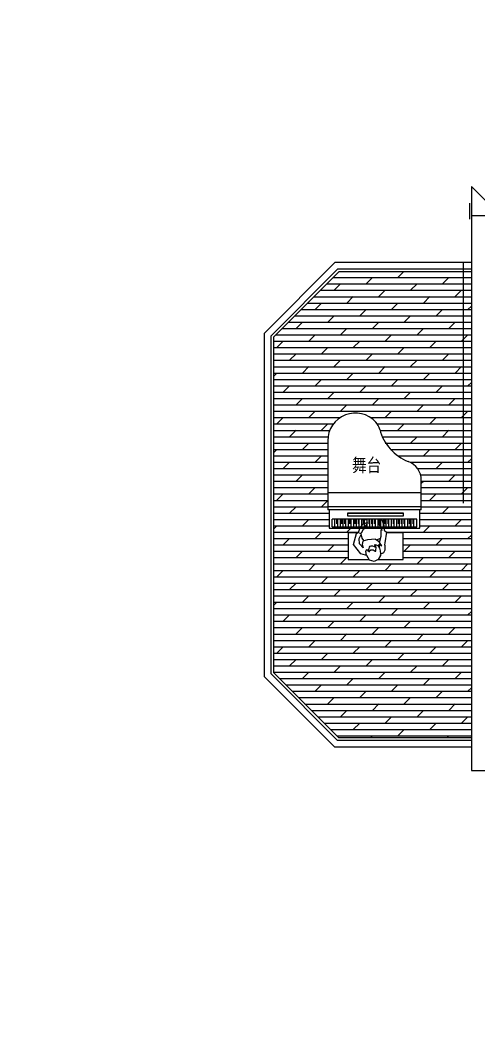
# Model space of a CAD drawing. Header units: millimetres. Extents: x 2680932 to 6187768, y 127588 to 383208.
# Drawn here: x 2916319 to 2923169, y 176905 to 191841 of the extents above; entities that cross this region are included whole.
import ezdxf

# ---------------------------------------------------------------- set-up
doc = ezdxf.new("R2010")
doc.units = ezdxf.units.MM
doc.header["$LTSCALE"] = 20
for name, color, linetype in [('CURTWALL', 4, 'Continuous'), ('WALL', 3, 'Continuous'), ('家具', 3, 'Continuous'), ('标注', 6, 'Continuous'), ('装饰一', 201, 'Continuous'), ('门窗', 73, 'Continuous')]:
    doc.layers.add(name, color=color, linetype=linetype)
doc.styles.get("Standard").update_dxf_attribs({"font": '', "width": 0.8})
doc.styles.get('Standard').set_extended_font_data('YouYuan')

# ---------------------------------------------------------------- blocks, each defined once
blk = doc.blocks.new('22456')
at = {"layer": '家具', "color": 36}
for p, q in [((2379649, 72906), (2378249, 72906)), ((2379649, 72699), (2378249, 72699)), ((2378548, 72607), (2379376, 72607)), ((2378548, 72561), (2378548, 72607)), ((2379376, 72607), (2379376, 72561)), ((2379580, 72515), (2378318, 72515)), ((2378318, 72400), (2378318, 72515)), ((2378358, 72400), (2378358, 72515)), ((2378381, 72515), (2378381, 72446)), ((2378398, 72400), (2378398, 72515)), ((2378438, 72400), (2378438, 72515)), ((2378456, 72515), (2378456, 72446)), ((2378479, 72400), (2378479, 72515)), ((2378502, 72515), (2378502, 72446)), ((2378519, 72400), (2378519, 72515)), ((2379376, 72561), (2378548, 72561)), ((2378559, 72400), (2378559, 72515)), ((2378576, 72515), (2378576, 72446)), ((2378599, 72400), (2378599, 72515)), ((2378640, 72400), (2378640, 72515)), ((2378657, 72515), (2378657, 72446)), ((2378680, 72400), (2378680, 72515)), ((2378703, 72515), (2378703, 72446)), ((2378720, 72400), (2378720, 72515)), ((2378760, 72400), (2378760, 72515)), ((2378774, 72439), (2378840, 72462)), ((2378778, 72515), (2378778, 72446)), ((2378801, 72400), (2378801, 72515)), ((2378840, 72462), (2378836, 72440)), ((2378841, 72400), (2378841, 72515)), ((2378864, 72515), (2378864, 72446)), ((2378881, 72400), (2378881, 72515)), ((2378904, 72515), (2378904, 72446)), ((2378921, 72400), (2378921, 72515)), ((2378944, 72515), (2378944, 72446)), ((2378962, 72400), (2378962, 72515)), ((2379002, 72400), (2379002, 72515)), ((2379009, 72455), (2379015, 72467)), ((2379064, 72351), (2379009, 72455)), ((2379015, 72467), (2379032, 72438)), ((2379019, 72515), (2379019, 72446)), ((2379032, 72438), (2379040, 72503)), ((2379040, 72503), (2379057, 72503)), ((2379042, 72400), (2379042, 72515)), ((2379057, 72503), (2379086, 72424)), ((2379082, 72400), (2379082, 72515)), ((2379100, 72515), (2379100, 72446)), ((2379123, 72400), (2379123, 72515)), ((2379146, 72515), (2379146, 72446)), ((2379163, 72400), (2379163, 72515)), ((2379203, 72400), (2379203, 72515)), ((2379226, 72515), (2379226, 72446)), ((2379243, 72400), (2379243, 72515)), ((2379284, 72400), (2379284, 72515)), ((2379301, 72515), (2379301, 72446)), ((2379324, 72400), (2379324, 72515)), ((2379347, 72515), (2379347, 72446)), ((2379364, 72400), (2379364, 72515)), ((2379387, 72515), (2379387, 72446)), ((2379404, 72400), (2379404, 72515)), ((2379445, 72400), (2379445, 72515)), ((2379468, 72515), (2379468, 72446)), ((2379485, 72400), (2379485, 72515)), ((2379499, 72400), (2379499, 72515)), ((2379522, 72515), (2379522, 72446)), ((2379539, 72400), (2379539, 72515)), ((2379580, 72400), (2379580, 72515)), ((2378318, 72400), (2379580, 72400)), ((2378635, 72136), (2378681, 72299)), ((2378681, 72299), (2378710, 72312)), ((2378710, 72312), (2378729, 72375)), ((2378721, 72223), (2378753, 72293)), ((2378753, 72293), (2378725, 72303)), ((2378729, 72375), (2378774, 72439)), ((2378780, 72357), (2378750, 72302)), ((2378833, 72395), (2378780, 72357)), ((2378836, 72440), (2378799, 72395)), ((2378799, 72395), (2378827, 72400)), ((2378827, 72400), (2378833, 72395)), ((2379047, 72260), (2379049, 72354)), ((2379049, 72354), (2379064, 72351)), ((2379086, 72424), (2379095, 72348)), ((2379095, 72348), (2379126, 72317)), ((2379126, 72317), (2379104, 72159)), ((2378724, 72143), (2378721, 72223)), ((2378763, 72227), (2378753, 72272)), ((2378790, 72195), (2378763, 72227)), ((2378776, 72184), (2378764, 72136)), ((2378844, 72203), (2378776, 72184)), ((2378964, 72212), (2378844, 72203)), ((2378964, 72212), (2379019, 72181)), ((2378992, 72207), (2379037, 72229)), ((2379025, 72164), (2379047, 72260)), ((2379056, 72116), (2379025, 72164)), ((2379104, 72159), (2379100, 72131)), ((2378746, 71997), (2378635, 72136)), ((2378781, 72087), (2378724, 72143)), ((2378814, 71977), (2378746, 71997)), ((2378764, 72136), (2378781, 72087)), ((2378819, 72029), (2378827, 72057)), ((2378828, 71973), (2378819, 72029)), ((2378827, 72057), (2378840, 72061)), ((2378840, 72061), (2378851, 72046)), ((2378851, 72046), (2378874, 72024)), ((2378858, 72049), (2378870, 72075)), ((2378870, 72075), (2378874, 72094)), ((2378874, 72094), (2378884, 72109)), ((2378874, 72024), (2378875, 72041)), ((2378875, 72041), (2378896, 72053)), ((2378884, 72109), (2378897, 72116)), ((2378896, 72053), (2378929, 72054)), ((2378897, 72116), (2378919, 72114)), ((2378919, 72114), (2378944, 72104)), ((2378929, 72054), (2378960, 72037)), ((2378944, 72104), (2378973, 72090)), ((2378950, 72127), (2378960, 72136)), ((2378961, 72121), (2378950, 72127)), ((2378960, 72136), (2378998, 72121)), ((2378960, 72037), (2378968, 72035)), ((2378971, 72107), (2378961, 72121)), ((2378968, 72035), (2378971, 72061)), ((2378972, 72080), (2378971, 72107)), ((2378971, 72061), (2378972, 72080)), ((2378998, 72121), (2379026, 72080)), ((2379017, 72139), (2379056, 72116)), ((2379025, 72102), (2379017, 72139)), ((2379026, 72080), (2379036, 72038)), ((2379084, 72009), (2379035, 71984)), ((2379036, 72038), (2379039, 71996)), ((2379103, 72052), (2379084, 72009)), ((2379100, 72131), (2379103, 72124)), ((2379103, 72124), (2379103, 72052)), ((2378834, 71968), (2378814, 71977)), ((2378874, 71901), (2378834, 71968)), ((2378945, 71881), (2378874, 71901)), ((2379002, 71910), (2378945, 71881)), ((2379038, 71972), (2379002, 71910)), ((2379035, 71984), (2379038, 71972))]:
    blk.add_line(p, q, dxfattribs=at)
at = {"layer": '标注', "color": 7, "lineweight": -3}
for p, q in [((2378249, 73688), (2378249, 72653)), ((2379649, 72653), (2379649, 73097)), ((2379649, 72653), (2378249, 72653)), ((2378272, 72653), (2378272, 72377)), ((2379626, 72377), (2379626, 72653)), ((2378272, 72377), (2379626, 72377)), ((2378556, 72308), (2378556, 71908)), ((2378702, 72308), (2378556, 72308)), ((2379376, 72308), (2379125, 72308)), ((2379376, 71908), (2379376, 72308)), ((2378556, 71908), (2378870, 71908)), ((2378999, 71908), (2379376, 71908))]:
    blk.add_line(p, q, dxfattribs=at)
for centre, radius, start, end in [((2378663, 73688), 414, 42.5316, 180), ((2378764, 73781), 276, 15.9055, 42.5316), ((2379695, 74019), 685, 193.6922, 249.3873), ((2379349, 73097), 300, 0, 69.3873)]:
    blk.add_arc(centre, radius, start, end, dxfattribs=at)

msp = doc.modelspace()

# ---------------------------------------------------------------- linework, layer by layer
at = {"layer": 'CURTWALL'}
for radius, end in [(24822.4, 171.91529), (24755.7, 171.91344), (24689, 171.9116), (24622.4, 171.90977)]:
    msp.add_arc((2941685.7, 155031.8), radius, 114.1566, end, dxfattribs=at)
at = {"layer": 'WALL'}
for p, q in [((2923068.6, 189351.3), (2923068.6, 184609.9)), ((2923510, 188909.9), (2923068.6, 189351.3)), ((2923368.6, 188909.9), (2923068.6, 188909.9)), ((2922948.6, 188209.9), (2922948.6, 184609.9)), ((2923068.6, 184609.9), (2923068.6, 180609.9)), ((2923068.6, 180609.9), (2923418.6, 180609.9))]:
    msp.add_line(p, q, dxfattribs=at)
at = {"layer": '家具', "color": 36}
for p, q in [((2923038.6, 189099.9), (2923038.6, 188859.9)), ((2920068.6, 187109.9), (2921068.6, 188109.9)), ((2923068.6, 188109.9), (2921068.6, 188109.9)), ((2921970.5, 187986.4), (2922054, 188069.9)), ((2921001.2, 187986), (2923068.6, 187986)), ((2921494.3, 187891.2), (2921589.5, 187986.4)), ((2922637.3, 187891.2), (2922732.5, 187986.4)), ((2920810.7, 187795.5), (2923068.6, 187795.5)), ((2920906, 187890.8), (2923068.6, 187890.8)), ((2921018, 187795.9), (2921113.3, 187891.2)), ((2921684.8, 187700.7), (2921780, 187795.9)), ((2922161, 187795.9), (2922256.3, 187891.2)), ((2922827.8, 187700.7), (2922923, 187795.9)), ((2920620.2, 187605), (2923068.6, 187605)), ((2920715.5, 187700.3), (2923068.6, 187700.3)), ((2920732.3, 187510.2), (2920827.5, 187605.4)), ((2921208.5, 187605.4), (2921303.8, 187700.7)), ((2921875.3, 187510.2), (2921970.5, 187605.4)), ((2922351.5, 187605.4), (2922446.8, 187700.7)), ((2920525, 187509.8), (2923068.6, 187509.8)), ((2921399, 187414.9), (2921494.3, 187510.2)), ((2922542, 187414.9), (2922637.3, 187510.2)), ((2923018.3, 187510.2), (2923068.6, 187560.5)), ((2920334.5, 187319.3), (2923068.6, 187319.3)), ((2920429.7, 187414.5), (2923068.6, 187414.5)), ((2920446.5, 187224.4), (2920541.8, 187319.7)), ((2920922.8, 187319.7), (2921018, 187414.9)), ((2921589.5, 187224.4), (2921684.8, 187319.7)), ((2922065.8, 187319.7), (2922161, 187414.9)), ((2922732.5, 187224.4), (2922827.8, 187319.7)), ((2920239.2, 187224), (2923068.6, 187224)), ((2921113.3, 187129.2), (2921208.5, 187224.4)), ((2922256.3, 187129.2), (2922351.5, 187224.4)), ((2920068.6, 187109.9), (2920068.6, 182059.9)), ((2920108.6, 187033.5), (2923068.6, 187033.5)), ((2920144, 187128.8), (2923068.6, 187128.8)), ((2920160.8, 186938.7), (2920256, 187033.9)), ((2920637, 187033.9), (2920732.3, 187129.2)), ((2921303.8, 186938.7), (2921399, 187033.9)), ((2921780, 187033.9), (2921875.3, 187129.2)), ((2922446.8, 186938.7), (2922542, 187033.9)), ((2922923, 187033.9), (2923018.3, 187129.2)), ((2920108.6, 186938.3), (2923068.6, 186938.3)), ((2920827.5, 186843.4), (2920922.8, 186938.7)), ((2921970.5, 186843.4), (2922065.8, 186938.7)), ((2920108.6, 186843), (2923068.6, 186843)), ((2920108.6, 186747.8), (2923068.6, 186747.8)), ((2920351.3, 186748.2), (2920446.5, 186843.4)), ((2921018, 186652.9), (2921113.3, 186748.2)), ((2921494.3, 186748.2), (2921589.5, 186843.4)), ((2922161, 186652.9), (2922256.3, 186748.2)), ((2922637.3, 186748.2), (2922732.5, 186843.4)), ((2920108.6, 186652.5), (2923068.6, 186652.5)), ((2920108.6, 186505.5), (2920160.8, 186557.7)), ((2920108.6, 186557.3), (2923068.6, 186557.3)), ((2920541.8, 186557.7), (2920637, 186652.9)), ((2921208.5, 186462.4), (2921303.8, 186557.7)), ((2921684.8, 186557.7), (2921780, 186652.9)), ((2922351.5, 186462.4), (2922446.8, 186557.7)), ((2922827.8, 186557.7), (2922923, 186652.9)), ((2920108.6, 186462), (2923068.6, 186462)), ((2920732.3, 186367.2), (2920827.5, 186462.4)), ((2921875.3, 186367.2), (2921970.5, 186462.4)), ((2923018.3, 186367.2), (2923068.6, 186417.5)), ((2920108.6, 186366.8), (2923068.6, 186366.8)), ((2920108.6, 186271.5), (2923068.6, 186271.5)), ((2920256, 186271.9), (2920351.3, 186367.2)), ((2920922.8, 186176.7), (2921018, 186271.9)), ((2921399, 186271.9), (2921494.3, 186367.2)), ((2922065.8, 186176.7), (2922161, 186271.9)), ((2922542, 186271.9), (2922637.3, 186367.2)), ((2920108.6, 186176.3), (2923068.6, 186176.3)), ((2920446.5, 186081.4), (2920541.8, 186176.7)), ((2921589.5, 186081.4), (2921684.8, 186176.7)), ((2922732.5, 186081.4), (2922827.8, 186176.7)), ((2920108.6, 186081), (2923068.6, 186081)), ((2920108.6, 185985.8), (2923068.6, 185985.8)), ((2920637, 185890.9), (2920732.3, 185986.2)), ((2921113.3, 185986.2), (2921208.5, 186081.4)), ((2921780, 185890.9), (2921875.3, 185986.2)), ((2922256.3, 185986.2), (2922351.5, 186081.4)), ((2922923, 185890.9), (2923018.3, 185986.2)), ((2920108.6, 185890.5), (2921106.3, 185890.5)), ((2920160.8, 185795.7), (2920256, 185890.9)), ((2921562.2, 185890.5), (2923068.6, 185890.5)), ((2922446.8, 185795.7), (2922542, 185890.9)), ((2920108.6, 185795.3), (2921004.5, 185795.3)), ((2920108.6, 185700), (2920950.4, 185700)), ((2920351.3, 185605.2), (2920446.5, 185700.4)), ((2920827.5, 185700.4), (2920922.8, 185795.7)), ((2921662.9, 185795.3), (2923068.6, 185795.3)), ((2921704.9, 185700), (2923068.6, 185700)), ((2921970.5, 185700.4), (2922065.8, 185795.7)), ((2922637.3, 185605.2), (2922732.5, 185700.4)), ((2920108.6, 185604.8), (2920924.6, 185604.8)), ((2921737.9, 185604.8), (2923068.6, 185604.8)), ((2922161, 185509.9), (2922256.3, 185605.2)), ((2920108.6, 185509.5), (2920920.2, 185509.5)), ((2920108.6, 185362.5), (2920160.8, 185414.7)), ((2920108.6, 185414.3), (2920920.2, 185414.3)), ((2920541.8, 185414.7), (2920637, 185509.9)), ((2921779.6, 185509.5), (2923068.6, 185509.5)), ((2921860.9, 185414.3), (2923068.6, 185414.3)), ((2922351.5, 185319.4), (2922446.8, 185414.7)), ((2922827.8, 185414.7), (2922923, 185509.9)), ((2920108.6, 185319), (2920920.2, 185319)), ((2920108.6, 185223.8), (2920920.2, 185223.8)), ((2920256, 185128.9), (2920351.3, 185224.2)), ((2920732.3, 185224.2), (2920827.5, 185319.4)), ((2921968.1, 185319), (2923068.6, 185319)), ((2922151.3, 185223.8), (2923068.6, 185223.8)), ((2922542, 185128.9), (2922637.3, 185224.2)), ((2923018.3, 185224.2), (2923068.6, 185274.5)), ((2920108.6, 185128.5), (2920920.2, 185128.5)), ((2922264.2, 185128.5), (2923068.6, 185128.5)), ((2920108.6, 185033.3), (2920920.2, 185033.3)), ((2920108.6, 184938), (2920920.2, 184938)), ((2920446.5, 184938.4), (2920541.8, 185033.7)), ((2922309.5, 185033.3), (2923068.6, 185033.3)), ((2922320.2, 184907.1), (2922351.5, 184938.4)), ((2922320.2, 184938), (2923068.6, 184938)), ((2922732.5, 184938.4), (2922827.8, 185033.7)), ((2920108.6, 184842.8), (2920920.2, 184842.8)), ((2920637, 184747.9), (2920732.3, 184843.2)), ((2922320.2, 184842.8), (2923068.6, 184842.8)), ((2922923, 184747.9), (2923018.3, 184843.2)), ((2920108.6, 184747.5), (2920920.2, 184747.5)), ((2920108.6, 184652.3), (2920920.2, 184652.3)), ((2920160.8, 184652.7), (2920256, 184747.9)), ((2920827.5, 184557.4), (2920920.2, 184650.1)), ((2922320.2, 184747.5), (2923068.6, 184747.5)), ((2922320.2, 184652.3), (2923068.6, 184652.3)), ((2922446.8, 184652.7), (2922542, 184747.9)), ((2920108.6, 184557), (2920920.2, 184557)), ((2920351.3, 184462.2), (2920446.5, 184557.4)), ((2922320.2, 184557), (2923068.6, 184557)), ((2922637.3, 184462.2), (2922732.5, 184557.4)), ((2920108.6, 184461.8), (2920943.2, 184461.8)), ((2920108.6, 184366.5), (2920943.2, 184366.5)), ((2920541.8, 184271.7), (2920637, 184366.9)), ((2921219.2, 184461.8), (2922047.2, 184461.8)), ((2921432, 184366.5), (2921512.5, 184366.5)), ((2921494.3, 184462.2), (2921496, 184463.9)), ((2922297.2, 184461.8), (2923068.6, 184461.8)), ((2922297.2, 184366.5), (2923068.6, 184366.5)), ((2922827.8, 184271.7), (2922923, 184366.9)), ((2920108.6, 184219.5), (2920160.8, 184271.7)), ((2920108.6, 184271.3), (2920943.2, 184271.3)), ((2920108.6, 184176), (2921383.8, 184176)), ((2920732.3, 184081.2), (2920827.5, 184176.4)), ((2921208.5, 184176.4), (2921266, 184233.9)), ((2921472.2, 184271.3), (2921512.5, 184271.3)), ((2921795.5, 184176), (2923068.6, 184176)), ((2921959, 184164.9), (2921970.5, 184176.4)), ((2922297.2, 184271.3), (2923068.6, 184271.3)), ((2922351.5, 184176.4), (2922446.8, 184271.7)), ((2920108.6, 184080.8), (2921227.2, 184080.8)), ((2920256, 183985.9), (2920351.3, 184081.2)), ((2921392.7, 184080.8), (2921392.7, 184080.8)), ((2921445.5, 184032.4), (2921445.5, 184032.4)), ((2921455.9, 184042.8), (2921455.9, 184042.8)), ((2921697.6, 184080.8), (2921710.2, 184080.8)), ((2922047.2, 184080.8), (2923068.6, 184080.8)), ((2922542, 183985.9), (2922637.3, 184081.2)), ((2923018.3, 184081.2), (2923068.6, 184131.5)), ((2920108.6, 183985.5), (2921227.2, 183985.5)), ((2920108.6, 183890.3), (2921227.2, 183890.3)), ((2920446.5, 183795.4), (2920541.8, 183890.7)), ((2920922.8, 183890.7), (2921018, 183985.9)), ((2921404.1, 183991), (2921404.1, 183991)), ((2921409.7, 183985.5), (2921409.7, 183985.5)), ((2921437.8, 183985.5), (2921437.8, 183985.5)), ((2921535.9, 183890.3), (2921545.7, 183890.3)), ((2921637.7, 183890.3), (2921639.3, 183890.3)), ((2922047.2, 183985.5), (2923068.6, 183985.5)), ((2922047.2, 183890.3), (2923068.6, 183890.3)), ((2922065.8, 183890.7), (2922161, 183985.9)), ((2922732.5, 183795.4), (2922827.8, 183890.7)), ((2920108.6, 183795), (2921227.2, 183795)), ((2921113.3, 183700.2), (2921208.5, 183795.4)), ((2922047.2, 183795), (2923068.6, 183795)), ((2922256.3, 183700.2), (2922351.5, 183795.4)), ((2920108.6, 183699.8), (2923068.6, 183699.8)), ((2920108.6, 183604.5), (2923068.6, 183604.5)), ((2920160.8, 183509.7), (2920256, 183604.9)), ((2920637, 183604.9), (2920732.3, 183700.2)), ((2921303.8, 183509.7), (2921399, 183604.9)), ((2921780, 183604.9), (2921875.3, 183700.2)), ((2922446.8, 183509.7), (2922542, 183604.9)), ((2922923, 183604.9), (2923018.3, 183700.2)), ((2920108.6, 183509.3), (2923068.6, 183509.3)), ((2920827.5, 183414.4), (2920922.8, 183509.7)), ((2921970.5, 183414.4), (2922065.8, 183509.7)), ((2920108.6, 183414), (2923068.6, 183414)), ((2920108.6, 183318.8), (2923068.6, 183318.8)), ((2920351.3, 183319.2), (2920446.5, 183414.4)), ((2921018, 183223.9), (2921113.3, 183319.2)), ((2921494.3, 183319.2), (2921589.5, 183414.4)), ((2922161, 183223.9), (2922256.3, 183319.2)), ((2922637.3, 183319.2), (2922732.5, 183414.4)), ((2920108.6, 183223.5), (2923068.6, 183223.5)), ((2920108.6, 183076.5), (2920160.8, 183128.7)), ((2920108.6, 183128.3), (2923068.6, 183128.3)), ((2920541.8, 183128.7), (2920637, 183223.9)), ((2921208.5, 183033.4), (2921303.8, 183128.7)), ((2921684.8, 183128.7), (2921780, 183223.9)), ((2922351.5, 183033.4), (2922446.8, 183128.7)), ((2922827.8, 183128.7), (2922923, 183223.9)), ((2920108.6, 183033), (2923068.6, 183033)), ((2920732.3, 182938.2), (2920827.5, 183033.4)), ((2921875.3, 182938.2), (2921970.5, 183033.4)), ((2923018.3, 182938.2), (2923068.6, 182988.5)), ((2920108.6, 182937.8), (2923068.6, 182937.8)), ((2920108.6, 182842.5), (2923068.6, 182842.5)), ((2920256, 182842.9), (2920351.3, 182938.2)), ((2920922.8, 182747.7), (2921018, 182842.9)), ((2921399, 182842.9), (2921494.3, 182938.2)), ((2922065.8, 182747.7), (2922161, 182842.9)), ((2922542, 182842.9), (2922637.3, 182938.2)), ((2920108.6, 182747.3), (2923068.6, 182747.3)), ((2920446.5, 182652.4), (2920541.8, 182747.7)), ((2921589.5, 182652.4), (2921684.8, 182747.7)), ((2922732.5, 182652.4), (2922827.8, 182747.7)), ((2920108.6, 182652), (2923068.6, 182652)), ((2920108.6, 182556.8), (2923068.6, 182556.8)), ((2920637, 182461.9), (2920732.3, 182557.2)), ((2921113.3, 182557.2), (2921208.5, 182652.4)), ((2921780, 182461.9), (2921875.3, 182557.2)), ((2922256.3, 182557.2), (2922351.5, 182652.4)), ((2922923, 182461.9), (2923018.3, 182557.2)), ((2920108.6, 182461.5), (2923068.6, 182461.5)), ((2920160.8, 182366.7), (2920256, 182461.9)), ((2921303.8, 182366.7), (2921399, 182461.9)), ((2922446.8, 182366.7), (2922542, 182461.9)), ((2920108.6, 182366.3), (2923068.6, 182366.3)), ((2920108.6, 182271), (2923068.6, 182271)), ((2920351.3, 182176.2), (2920446.5, 182271.4)), ((2920827.5, 182271.4), (2920922.8, 182366.7)), ((2921494.3, 182176.2), (2921589.5, 182271.4)), ((2921970.5, 182271.4), (2922065.8, 182366.7)), ((2922637.3, 182176.2), (2922732.5, 182271.4)), ((2920108.6, 182175.8), (2923068.6, 182175.8)), ((2920108.6, 182080.5), (2923068.6, 182080.5)), ((2920541.8, 181985.7), (2920637, 182080.9)), ((2921018, 182080.9), (2921113.3, 182176.2)), ((2921684.8, 181985.7), (2921780, 182080.9)), ((2922161, 182080.9), (2922256.3, 182176.2)), ((2922827.8, 181985.7), (2922923, 182080.9)), ((2921068.6, 181059.9), (2920068.6, 182059.9)), ((2920199.8, 181985.3), (2923068.6, 181985.3)), ((2921208.5, 181890.4), (2921303.8, 181985.7)), ((2922351.5, 181890.4), (2922446.8, 181985.7)), ((2920295, 181890), (2923068.6, 181890)), ((2920390.3, 181794.8), (2923068.6, 181794.8)), ((2920732.3, 181795.2), (2920827.5, 181890.4)), ((2921399, 181699.9), (2921494.3, 181795.2)), ((2921875.3, 181795.2), (2921970.5, 181890.4)), ((2922542, 181699.9), (2922637.3, 181795.2)), ((2923018.3, 181795.2), (2923068.6, 181845.5)), ((2920485.5, 181699.5), (2923068.6, 181699.5)), ((2920922.8, 181604.7), (2921018, 181699.9)), ((2922065.8, 181604.7), (2922161, 181699.9)), ((2920580.8, 181604.3), (2923068.6, 181604.3)), ((2920676, 181509), (2923068.6, 181509)), ((2921113.3, 181414.2), (2921208.5, 181509.4)), ((2921589.5, 181509.4), (2921684.8, 181604.7)), ((2922256.3, 181414.2), (2922351.5, 181509.4)), ((2922732.5, 181509.4), (2922827.8, 181604.7)), ((2920771.3, 181413.8), (2923068.6, 181413.8)), ((2921780, 181318.9), (2921875.3, 181414.2)), ((2922923, 181318.9), (2923018.3, 181414.2)), ((2920866.5, 181318.5), (2923068.6, 181318.5)), ((2920961.8, 181223.3), (2923068.6, 181223.3)), ((2921303.8, 181223.7), (2921399, 181318.9)), ((2921970.5, 181128.4), (2922065.8, 181223.7)), ((2922446.8, 181223.7), (2922542, 181318.9)), ((2921057, 181128), (2923068.6, 181128)), ((2923068.6, 181059.9), (2921068.6, 181059.9)), ((2921561, 181099.9), (2921589.5, 181128.4)), ((2922704, 181099.9), (2922732.5, 181128.4))]:
    msp.add_line(p, q, dxfattribs=at)
at = {"layer": '标注', "color": 7, "lineweight": -3}
for p, q in [((2923068.6, 189029.9), (2923068.6, 188829.9)), ((2919968.6, 187151.3), (2921027.1, 188209.9)), ((2923068.6, 188209.9), (2921027.1, 188209.9)), ((2920108.6, 187093.3), (2921085.1, 188069.9)), ((2923068.6, 188069.9), (2921085.1, 188069.9)), ((2919968.6, 187151.3), (2919968.6, 182018.5)), ((2920108.6, 187093.3), (2920108.6, 182076.5)), ((2921085.1, 181099.9), (2920108.6, 182076.5)), ((2921027.1, 180959.9), (2919968.6, 182018.5)), ((2923068.6, 181099.9), (2921085.1, 181099.9)), ((2923068.6, 180959.9), (2921027.1, 180959.9))]:
    msp.add_line(p, q, dxfattribs=at)
at = {"layer": '装饰一'}
for points in [[(2941370.5, 180618.6), (2940782.7, 208126.9, 0.4192246), (2938602.5, 210180.4), (2912528.2, 209177.6, 0.1889402), (2911525.2, 208739.4), (2887652.7, 184866.8, 0.1951669), (2887213.5, 183827.8), (2886726.2, 150040.1, 0.4109331), (2888479.9, 148214.7), (2916145.6, 147505.4, 0.4559937), (2918591.3, 150179.7), (2918223.5, 153367.4, -0.4333475), (2939381.7, 178476.6, 0.4050511)], [(2941170.6, 180614.3), (2940582.8, 208122.6, 0.4192246), (2938610.2, 209980.6), (2912535.9, 208977.7, 0.1889402), (2911666.6, 208597.9), (2887794.1, 184725.4, 0.1951669), (2887413.5, 183824.9), (2886926.2, 150037.2, 0.4109331), (2888485, 148414.7), (2916150.7, 147705.3, 0.4559937), (2918392.6, 150156.7), (2918024.8, 153344.2, -0.4333439), (2939371.2, 178676.4, 0.4050511)]]:
    msp.add_lwpolyline(points, format="xyb", close=True, dxfattribs=at)

# ---------------------------------------------------------------- block references
at = {"layer": '标注', "color": 7, "lineweight": -3}
msp.add_blockref('22456', (542671.6, 111856.9), dxfattribs=at)

# ---------------------------------------------------------------- texts
at = {"layer": '门窗', "color": 36, "linetype": 'Continuous', "ltscale": 40, "insert": (2921284.7, 185058.1), "char_height": 200, "width": 2700, "attachment_point": 7}
msp.add_mtext('{\\fSimSun|b0|i0|c134|p54;\\C7;舞台}', dxfattribs=at)

doc.saveas('drawing.dxf')
